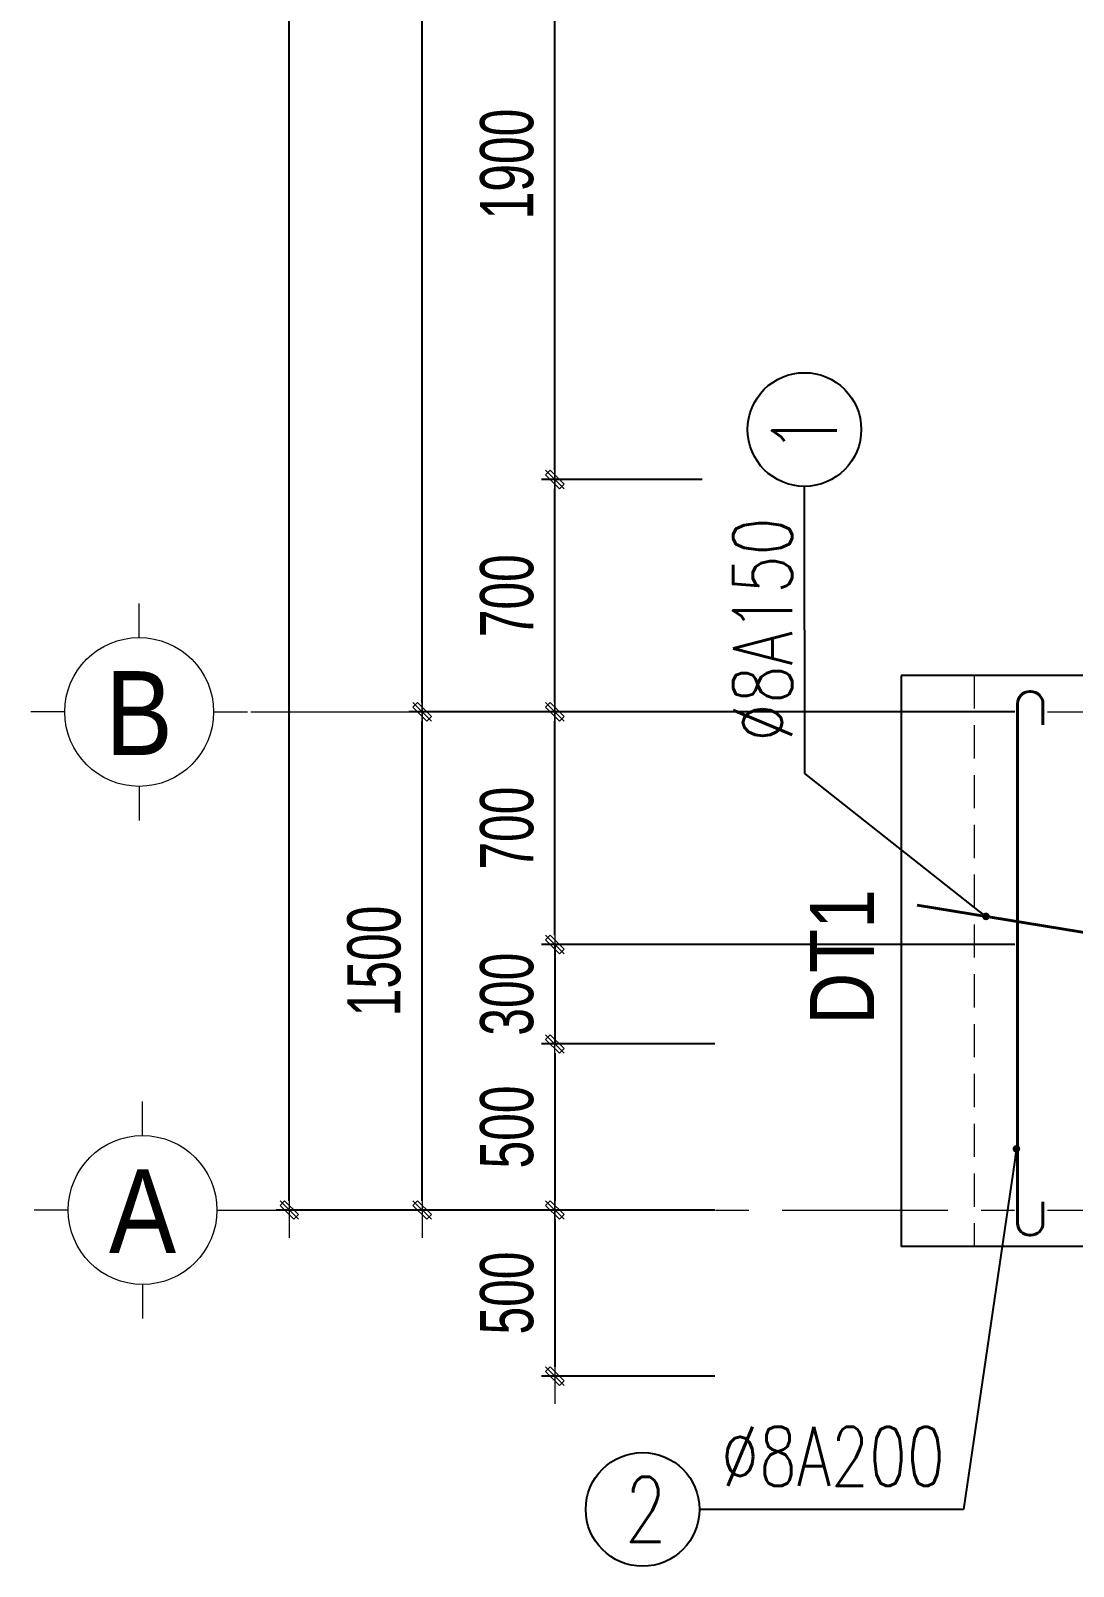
# Model space of a CAD drawing. Header units: millimetres. Extents: x -295047 to 263296, y -724756 to -308748.
# Drawn here: x -169642 to -166500, y -354932 to -350307 of the extents above; entities that cross this region are included whole.
import ezdxf
from ezdxf.enums import TextEntityAlignment as Align

# ---------------------------------------------------------------- set-up
doc = ezdxf.new("R2010")
doc.units = ezdxf.units.MM
doc.header["$MEASUREMENT"] = 0
doc.header["$PDMODE"] = 32
for name, pattern in [('CENTERX2', [4, 2.5, -0.5, 0.5, -0.5]), ('DASHDOT', [1, 0.5, -0.25, 0, -0.25]), ('HIDDEN', [0.375, 0.25, -0.125])]:
    doc.linetypes.add(name, pattern=pattern)
doc.layers.get('Defpoints').update_dxf_attribs({"color": 1})
for name, color, linetype, lineweight in [('LC Dim', 8, 'Continuous', 18), ('LC ISO', 153, 'Continuous', 13), ('LC MANH DUT', 35, 'HIDDEN', 5), ('LC Net dam2', 6, 'Continuous', 40), ('LC Net manh', 219, 'Continuous', 5), ('LC Net thay', 7, 'Continuous', 25), ('LC Net truc', 79, 'DASHDOT', 13), ('LC Text1', 3, 'Continuous', 20), ('LC Text2', 7, 'Continuous', 25)]:
    doc.layers.add(name, color=color, linetype=linetype, lineweight=lineweight)
doc.styles.add('HOATBIF', font='hoatbif.shx', dxfattribs={"width": 0.7})
doc.styles.add('LC 1', font='VHAVANB.TTF')
doc.styles.add('LC 3', font='vnsimli.shx', dxfattribs={"width": 0.75})
doc.styles.add('T2', font='VHARIAL.TTF', dxfattribs={"width": 0.8})
doc.dimstyles.new('1-100', dxfattribs={"dimscale": 100, "dimtxt": 2.5, "dimasz": 0.35, "dimexe": 0.5, "dimexo": 0, "dimgap": 0.8, "dimtad": 1, "dimdec": 0, "dimzin": 0, "dimdsep": 46, "dimtxsty": 'HOATBIF', "dimblk1": 'DOT', "dimblk2": 'DOT', "dimsah": 1, "dimcen": -1, "dimdle": 1, "dimclrd": 256, "dimclre": 256, "dimclrt": 4, "dimadec": 3, "dimazin": 2, "dimtfac": 0.333333, "dimtdec": 0, "dimtix": 1, "dimtmove": 2, "dimatfit": 3, "dimldrblk": 'DOT', "dimfxl": 1, "dimtvp": 0.833333, "dimtolj": 1, "dimtzin": 0, "dimarcsym": 0})
doc.dimstyles.new('mb', dxfattribs={"dimscale": 71, "dimtxt": 2.5, "dimasz": 0.35, "dimexe": 0.5, "dimexo": 0, "dimgap": 0.8, "dimtad": 1, "dimdec": 0, "dimzin": 0, "dimdsep": 46, "dimtxsty": 'HOATBIF', "dimblk1": 'DOT', "dimblk2": 'DOT', "dimsah": 1, "dimcen": -1, "dimdle": 1, "dimclrd": 256, "dimclre": 256, "dimclrt": 4, "dimadec": 3, "dimazin": 2, "dimtfac": 0.333333, "dimtdec": 0, "dimtix": 1, "dimtmove": 2, "dimatfit": 3, "dimldrblk": 'DOT', "dimfxl": 1, "dimtvp": 0.833333, "dimtolj": 1, "dimtzin": 0, "dimarcsym": 0})

# ---------------------------------------------------------------- blocks, each defined once
blk = doc.blocks.new('DOT')
at = {"layer": 'LC Dim'}
blk.add_line((-3, 0), (3, 0), dxfattribs=at)
at = {"layer": 'LC Dim', "color": 4}
blk.add_line((-1, -1), (1, 1), dxfattribs=at)
blk.add_lwpolyline([(0.5, 1), (-1, -0.5), (-0.5, -1), (1, 0.5)], close=True, dxfattribs=at)
blk = doc.blocks.new('*D122')
at = {"layer": 'Defpoints', "color": 0, "ltscale": 2, "transparency": 16777216}
for p in [(-168062.6, -351659), (-167618.5, -351659), (-167618.5, -352359)]:
    blk.add_point(p, dxfattribs=at)
at = {"layer": 'LC Dim', "lineweight": -2, "ltscale": 2, "transparency": 16777216}
for p, q in [((-167618.5, -351659), (-168102.6, -351659)), ((-168062.6, -352331), (-168062.6, -351687)), ((-167618.5, -352359), (-168102.6, -352359))]:
    blk.add_line(p, q, dxfattribs=at)
at = {"layer": 'LC Dim', "lineweight": -2, "ltscale": 2, "transparency": 16777216, "xscale": 28, "yscale": 28, "zscale": 28}
for p, rotation in [((-168062.6, -351659), 90), ((-168062.6, -352359), 270)]:
    blk.add_blockref('DOT', p, dxfattribs=dict(at, rotation=rotation))
at = {"layer": 'LC Dim', "color": 4, "ltscale": 2, "transparency": 16777216, "insert": (-168206.6, -352009), "char_height": 160, "attachment_point": 5, "rotation": 90, "style": 'HOATBIF'}
blk.add_mtext('\\A1;700', dxfattribs=at)
blk = doc.blocks.new('_Dot')
at = {"color": 0, "linetype": 'ByBlock', "lineweight": -2}
blk.add_line((-0.5, 0), (-1, 0), dxfattribs=at)
at = {"color": 0, "linetype": 'ByBlock', "const_width": 0.5}
blk.add_lwpolyline([(-0.25, 0, 1), (0.25, 0, 1)], format="xyb", close=True, dxfattribs=at)
blk = doc.blocks.new('*D123')
at = {"layer": 'Defpoints', "color": 0, "ltscale": 2, "transparency": 16777216}
for p in [(-168062.6, -349759), (-167618.5, -349759), (-167618.5, -351659)]:
    blk.add_point(p, dxfattribs=at)
at = {"layer": 'LC Dim', "lineweight": -2, "ltscale": 2, "transparency": 16777216}
for p, q in [((-167618.5, -349759), (-168102.6, -349759)), ((-168062.6, -351631), (-168062.6, -349787)), ((-167618.5, -351659), (-168102.6, -351659))]:
    blk.add_line(p, q, dxfattribs=at)
at = {"layer": 'LC Dim', "lineweight": -2, "ltscale": 2, "transparency": 16777216, "xscale": 28, "yscale": 28, "zscale": 28}
for p, rotation in [((-168062.6, -349759), 90), ((-168062.6, -351659), 270)]:
    blk.add_blockref('DOT', p, dxfattribs=dict(at, rotation=rotation))
at = {"layer": 'LC Dim', "color": 4, "ltscale": 2, "transparency": 16777216, "insert": (-168206.6, -350709), "char_height": 160, "attachment_point": 5, "rotation": 90, "style": 'HOATBIF'}
blk.add_mtext('\\A1;1900', dxfattribs=at)
blk = doc.blocks.new('*D128')
at = {"layer": 'Defpoints', "color": 0, "ltscale": 2, "transparency": 16777216}
for p in [(-168462.6, -352359), (-166676.4, -352359), (-167580.9, -353859)]:
    blk.add_point(p, dxfattribs=at)
at = {"layer": 'LC Dim', "lineweight": -2, "ltscale": 2, "transparency": 16777216}
for p, q in [((-166676.4, -352359), (-168502.6, -352359)), ((-168462.6, -353831), (-168462.6, -352387)), ((-167580.9, -353859), (-168502.6, -353859))]:
    blk.add_line(p, q, dxfattribs=at)
at = {"layer": 'LC Dim', "lineweight": -2, "ltscale": 2, "transparency": 16777216, "xscale": 28, "yscale": 28, "zscale": 28}
for p, rotation in [((-168462.6, -352359), 90), ((-168462.6, -353859), 270)]:
    blk.add_blockref('DOT', p, dxfattribs=dict(at, rotation=rotation))
at = {"layer": 'LC Dim', "color": 4, "ltscale": 2, "transparency": 16777216, "insert": (-168606.6, -353109), "char_height": 160, "attachment_point": 5, "rotation": 90, "style": 'HOATBIF'}
blk.add_mtext('\\A1;1500', dxfattribs=at)
blk = doc.blocks.new('*D129')
at = {"layer": 'Defpoints', "color": 0, "ltscale": 2, "transparency": 16777216}
for p in [(-168462.6, -346359), (-167618.5, -346359), (-167618.5, -352359)]:
    blk.add_point(p, dxfattribs=at)
at = {"layer": 'LC Dim', "lineweight": -2, "ltscale": 2, "transparency": 16777216}
for p, q in [((-167618.5, -346359), (-168502.6, -346359)), ((-168462.6, -352331), (-168462.6, -346387)), ((-167618.5, -352359), (-168502.6, -352359))]:
    blk.add_line(p, q, dxfattribs=at)
at = {"layer": 'LC Dim', "lineweight": -2, "ltscale": 2, "transparency": 16777216, "xscale": 28, "yscale": 28, "zscale": 28}
for p, rotation in [((-168462.6, -346359), 90), ((-168462.6, -352359), 270)]:
    blk.add_blockref('DOT', p, dxfattribs=dict(at, rotation=rotation))
at = {"layer": 'LC Dim', "color": 4, "ltscale": 2, "transparency": 16777216, "insert": (-168606.6, -349359), "char_height": 160, "attachment_point": 5, "rotation": 90, "style": 'HOATBIF'}
blk.add_mtext('\\A1;6000', dxfattribs=at)
blk = doc.blocks.new('*D130')
at = {"layer": 'Defpoints', "color": 0, "ltscale": 2, "transparency": 16777216}
for p in [(-168862.6, -346359), (-167580.9, -346359), (-167580.9, -353859)]:
    blk.add_point(p, dxfattribs=at)
at = {"layer": 'LC Dim', "lineweight": -2, "ltscale": 2, "transparency": 16777216}
for p, q in [((-167580.9, -346359), (-168902.6, -346359)), ((-168862.6, -353831), (-168862.6, -346387)), ((-167580.9, -353859), (-168902.6, -353859))]:
    blk.add_line(p, q, dxfattribs=at)
at = {"layer": 'LC Dim', "lineweight": -2, "ltscale": 2, "transparency": 16777216, "xscale": 28, "yscale": 28, "zscale": 28}
for p, rotation in [((-168862.6, -346359), 90), ((-168862.6, -353859), 270)]:
    blk.add_blockref('DOT', p, dxfattribs=dict(at, rotation=rotation))
at = {"layer": 'LC Dim', "color": 4, "ltscale": 2, "transparency": 16777216, "insert": (-169006.6, -350109), "char_height": 160, "attachment_point": 5, "rotation": 90, "style": 'HOATBIF'}
blk.add_mtext('\\A1;7500', dxfattribs=at)
blk = doc.blocks.new('TTRUC')
at = {"layer": 'LC ISO'}
for p, q in [((0, 6.95), (0, 10.13)), ((-6.95, 0), (-10.13, 0)), ((6.95, 0), (10.13, 0)), ((0, -6.95), (0, -10.13))]:
    blk.add_line(p, q, dxfattribs=at)
at = {"layer": 'LC Net manh'}
blk.add_circle((0, 0), 6.95, dxfattribs=at)
blk = doc.blocks.new('*D34')
at = {"layer": 'Defpoints', "color": 0, "ltscale": 2, "transparency": 16777216}
for p in [(-168062.6, -352359), (-166676.4, -352359), (-166676.4, -353059)]:
    blk.add_point(p, dxfattribs=at)
at = {"layer": 'LC Dim', "lineweight": -2, "ltscale": 2, "transparency": 16777216}
for p, q in [((-166676.4, -352359), (-168102.6, -352359)), ((-168062.6, -353031), (-168062.6, -352387)), ((-166676.4, -353059), (-168102.6, -353059))]:
    blk.add_line(p, q, dxfattribs=at)
at = {"layer": 'LC Dim', "lineweight": -2, "ltscale": 2, "transparency": 16777216, "xscale": 28, "yscale": 28, "zscale": 28}
for p, rotation in [((-168062.6, -352359), 90), ((-168062.6, -353059), 270)]:
    blk.add_blockref('DOT', p, dxfattribs=dict(at, rotation=rotation))
at = {"layer": 'LC Dim', "color": 4, "ltscale": 2, "transparency": 16777216, "insert": (-168206.6, -352709), "char_height": 160, "attachment_point": 5, "rotation": 90, "style": 'HOATBIF'}
blk.add_mtext('\\A1;700', dxfattribs=at)
blk = doc.blocks.new('*D35')
at = {"layer": 'Defpoints', "color": 0, "ltscale": 2, "transparency": 16777216}
for p in [(-166676.4, -353059), (-168062.6, -353359), (-167580.9, -353359)]:
    blk.add_point(p, dxfattribs=at)
at = {"layer": 'LC Dim', "lineweight": -2, "ltscale": 2, "transparency": 16777216}
for p, q in [((-168062.6, -353031), (-168062.6, -353003)), ((-166676.4, -353059), (-168102.6, -353059)), ((-168062.6, -353059), (-168062.6, -353359)), ((-167580.9, -353359), (-168102.6, -353359)), ((-168062.6, -353387), (-168062.6, -353415))]:
    blk.add_line(p, q, dxfattribs=at)
at = {"layer": 'LC Dim', "lineweight": -2, "ltscale": 2, "transparency": 16777216, "xscale": 28, "yscale": 28, "zscale": 28}
for p, rotation in [((-168062.6, -353059), 270), ((-168062.6, -353359), 90)]:
    blk.add_blockref('DOT', p, dxfattribs=dict(at, rotation=rotation))
at = {"layer": 'LC Dim', "color": 4, "ltscale": 2, "transparency": 16777216, "insert": (-168206.6, -353209), "char_height": 160, "attachment_point": 5, "rotation": 90, "style": 'HOATBIF'}
blk.add_mtext('\\A1;300', dxfattribs=at)
blk = doc.blocks.new('*D36')
at = {"layer": 'Defpoints', "color": 0, "ltscale": 2, "transparency": 16777216}
for p in [(-167580.9, -353359), (-168062.6, -353859), (-167580.9, -353859)]:
    blk.add_point(p, dxfattribs=at)
at = {"layer": 'LC Dim', "lineweight": -2, "ltscale": 2, "transparency": 16777216}
for p, q in [((-167580.9, -353359), (-168102.6, -353359)), ((-168062.6, -353387), (-168062.6, -353831)), ((-167580.9, -353859), (-168102.6, -353859))]:
    blk.add_line(p, q, dxfattribs=at)
at = {"layer": 'LC Dim', "lineweight": -2, "ltscale": 2, "transparency": 16777216, "xscale": 28, "yscale": 28, "zscale": 28}
for p, rotation in [((-168062.6, -353359), 90), ((-168062.6, -353859), 270)]:
    blk.add_blockref('DOT', p, dxfattribs=dict(at, rotation=rotation))
at = {"layer": 'LC Dim', "color": 4, "ltscale": 2, "transparency": 16777216, "insert": (-168206.6, -353609), "char_height": 160, "attachment_point": 5, "rotation": 90, "style": 'HOATBIF'}
blk.add_mtext('\\A1;500', dxfattribs=at)
blk = doc.blocks.new('*D37')
at = {"layer": 'Defpoints', "color": 0, "ltscale": 2, "transparency": 16777216}
for p in [(-167580.9, -353859), (-168062.6, -354359), (-167580.9, -354359)]:
    blk.add_point(p, dxfattribs=at)
at = {"layer": 'LC Dim', "lineweight": -2, "ltscale": 2, "transparency": 16777216}
for p, q in [((-167580.9, -353859), (-168102.6, -353859)), ((-168062.6, -353887), (-168062.6, -354331)), ((-167580.9, -354359), (-168102.6, -354359))]:
    blk.add_line(p, q, dxfattribs=at)
at = {"layer": 'LC Dim', "lineweight": -2, "ltscale": 2, "transparency": 16777216, "xscale": 28, "yscale": 28, "zscale": 28}
for p, rotation in [((-168062.6, -353859), 90), ((-168062.6, -354359), 270)]:
    blk.add_blockref('DOT', p, dxfattribs=dict(at, rotation=rotation))
at = {"layer": 'LC Dim', "color": 4, "ltscale": 2, "transparency": 16777216, "insert": (-168206.6, -354109), "char_height": 160, "attachment_point": 5, "rotation": 90, "style": 'HOATBIF'}
blk.add_mtext('\\A1;500', dxfattribs=at)

msp = doc.modelspace()

# ---------------------------------------------------------------- linework, layer by layer
at = {"layer": 'LC MANH DUT', "ltscale": 400}
msp.add_line((-166799, -352249), (-166799, -353969), dxfattribs=at)
at = {"layer": 'LC Net dam2'}
msp.add_lwpolyline([(-166591.8, -353834.5), (-166591.8, -353898.5, -0.414214), (-166628.2, -353934.9), (-166632.2, -353934.9, -0.414214), (-166668.6, -353898.5), (-166668.6, -353074.4), (-166668.6, -352334.2, -0.414214), (-166632.2, -352297.9), (-166628.2, -352297.9, -0.414214), (-166591.8, -352334.2), (-166591.8, -352398.2)], format="xyb", dxfattribs=at)
msp.add_lwpolyline([(-165633.2, -353329.4), (-165767.8, -353137.3), (-166971, -352941)], dxfattribs=at)
at = {"layer": 'LC Net thay'}
for p, q in [((-165819, -352249), (-167019, -352249)), ((-167019, -352249), (-167019, -353969)), ((-165819, -353969), (-167019, -353969))]:
    msp.add_line(p, q, dxfattribs=at)
at = {"layer": 'LC Net truc', "linetype": 'CENTERX2', "ltscale": 200}
for p, q in [((-168978, -352359), (-148771.7, -352359)), ((-168978, -353859), (-148771.7, -353859))]:
    msp.add_line(p, q, dxfattribs=at)
at = {"layer": 'LC Text2', "ltscale": 100}
for centre in [(-167310.4, -351508.5), (-167798.2, -354760.7)]:
    msp.add_circle(centre, 171.2, dxfattribs=at)

# ---------------------------------------------------------------- block references
at = {"layer": 'LC ISO', "xscale": 32.25101427308982, "yscale": 32.25101427308982, "zscale": 32.25101427308982}
for p in [(-169315, -352359), (-169304.7, -353859)]:
    msp.add_blockref('TTRUC', p, dxfattribs=at)

# ---------------------------------------------------------------- texts
at = {"layer": 'LC Text1', "ltscale": 0.2, "style": 'LC 1', "width": 0.9}
for s, p in [('b', (-169315, -352564.4)), ('a', (-169304.7, -354064.4))]:
    msp.add_text(s, height=252.5, dxfattribs=at).set_placement(p, align=Align.BOTTOM_CENTER)
at = {"layer": 'LC Text2', "ltscale": 100, "style": 'LC 3', "width": 0.75}
msp.add_text('1', height=195.6, rotation=90, dxfattribs=at).set_placement((-167310.4, -351518.2), align=Align.MIDDLE_CENTER)
at = {"layer": 'LC Text2', "linetype": 'ByBlock', "style": 'LC 3', "width": 0.75}
msp.add_text('%%C8A150', height=177.78, rotation=90, dxfattribs=at).set_placement((-167347.8, -352447.9))
at = {"layer": 'LC Text2', "style": 'T2', "width": 0.8}
msp.add_text('dt1', height=193.55, rotation=90, dxfattribs=at).set_placement((-167100.4, -353096.6), align=Align.CENTER)
at = {"layer": 'LC Text2', "linetype": 'ByBlock', "style": 'LC 3', "width": 0.75}
msp.add_text('%%C8A200', height=177.78, dxfattribs=at).set_placement((-167561.7, -354689.8))
at = {"layer": 'LC Text2', "ltscale": 100, "style": 'LC 3', "width": 0.75}
msp.add_text('2', height=195.6, dxfattribs=at).set_placement((-167788.6, -354760.7), align=Align.MIDDLE_CENTER)

# ---------------------------------------------------------------- dimensions: what is measured, and where the dimension line sits
at = {"layer": 'LC Dim', "ltscale": 2}
for base, p1, p2, picture, middle in [((-168862.6, -346359), (-167580.9, -353859), (-167580.9, -346359), '*D130', (-169006.6, -350109)), ((-168462.6, -346359), (-167618.5, -352359), (-167618.5, -346359), '*D129', (-168606.6, -349359)), ((-168062.6, -349759), (-167618.5, -351659), (-167618.5, -349759), '*D123', (-168206.6, -350709)), ((-168062.6, -351659), (-167618.5, -352359), (-167618.5, -351659), '*D122', (-168206.6, -352009)), ((-168062.6, -352359), (-166676.4, -353059), (-166676.4, -352359), '*D34', (-168206.6, -352709)), ((-168062.6, -353359), (-166676.4, -353059), (-167580.9, -353359), '*D35', (-168206.6, -353209)), ((-168062.6, -353859), (-167580.9, -353359), (-167580.9, -353859), '*D36', (-168206.6, -353609)), ((-168062.6, -354359), (-167580.9, -353859), (-167580.9, -354359), '*D37', (-168206.6, -354109))]:
    dim = msp.add_linear_dim(base=base, p1=p1, p2=p2, angle=90, dimstyle='1-100', override={"dimscale": 80, "dimtxt": 2}, dxfattribs=at)
    dim.commit()
    dim.dimension.update_dxf_attribs({"geometry": picture, "text_midpoint": middle})
dim = msp.add_linear_dim(base=(-168462.6, -352359), p1=(-167580.9, -353859), p2=(-166676.4, -352359), angle=90, dimstyle='1-100', override={"dimscale": 80, "dimtxt": 2}, dxfattribs=at)
dim.commit()
dim.dimension.update_dxf_attribs({"geometry": '*D128', "text_midpoint": (-168606.6, -353109), "dimtype": 160})

# ---------------------------------------------------------------- leaders
for points in [[(-166763.5, -352974.8), (-167309, -352544.9), (-167310.4, -351679.7)], [(-166671.8, -353674.9), (-166831.3, -354760.7), (-167627, -354760.7)]]:
    msp.add_leader(points, dimstyle='mb', override={"dimscale": 65}, dxfattribs=at)

doc.saveas('drawing.dxf')
